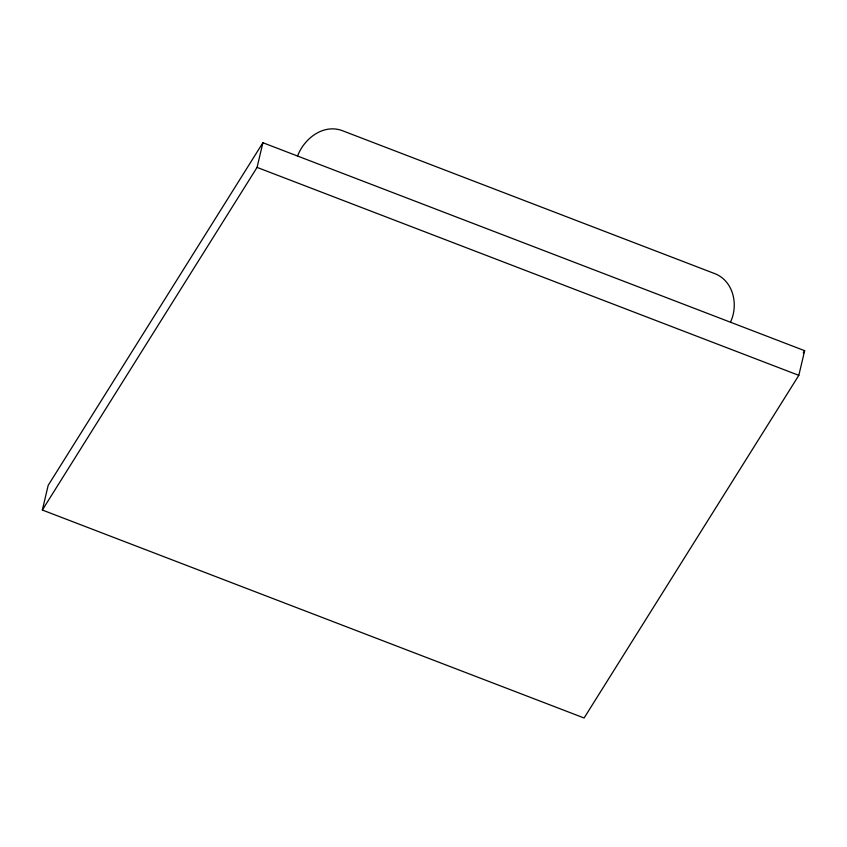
<?xml version="1.0" encoding="UTF-8"?>
<svg xmlns="http://www.w3.org/2000/svg" width="847" height="847" viewBox="0 0 847 847"><rect width="100%" height="100%" fill="white"/><g stroke="black" fill="none" stroke-linecap="round" stroke-linejoin="round"><path stroke-width="1.27" d="M42.35 510.032L48.184 485.352L262.898 142.73L804.65 350.69L798.816 375.359L584.102 717.991L42.35 510.032L257.065 167.399L262.898 142.73M730.643 321.765C738.849 304.084 733.047 279.574 713.227 273.041L343.713 131.2C324.38 122.942 304.549 137.86 297.678 155.732M803.242 352.924L804.65 350.69M257.065 167.399L798.816 375.359"/></g></svg>
